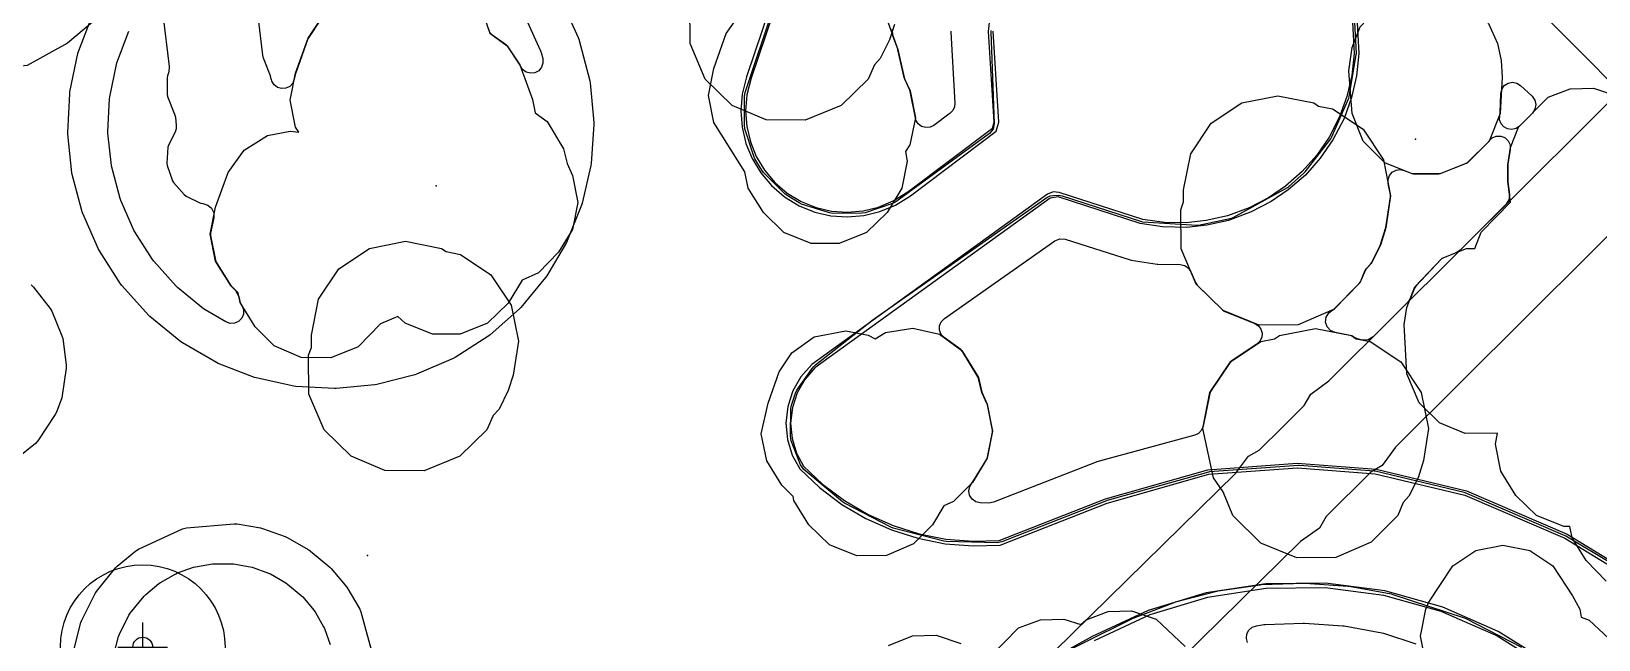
# Model space of a CAD drawing. Header units: metres. Extents: x -2677 to -840, y 169 to 1487.
# Drawn here: x -2429.3 to -2362.6, y 565.4 to 591.2 of the extents above; entities that cross this region are included whole.
import ezdxf

# ---------------------------------------------------------------- set-up
doc = ezdxf.new("R2010")
doc.units = ezdxf.units.M
for name, color, linetype in [('AI_GREENING_ALLOWED_ZONE', 4, 'Continuous'), ('AI_GREENING_EXCLUSIONS', 1, 'Continuous'), ('AI_GREENING_LAWN', 82, 'Continuous'), ('AI_GREENING_REJECTED', 6, 'Continuous'), ('AI_GREENING_TREES', 3, 'Continuous')]:
    doc.layers.add(name, color=color, linetype=linetype)

# ---------------------------------------------------------------- blocks, each defined once
blk = doc.blocks.new('AI_TREE')
for p, q in [((0, -0.3), (0, 0.3)), ((-0.3, 0), (0.3, 0))]:
    blk.add_line(p, q)
for radius in [1, 0.12]:
    blk.add_circle((0, 0), radius)

msp = doc.modelspace()

# ---------------------------------------------------------------- linework, layer by layer
at = {"layer": 'AI_GREENING_ALLOWED_ZONE'}
for points in [[(-2416.998, 591.716), (-2417.496, 590.971), (-2417.523, 590.917), (-2418.041, 589.482), (-2418.051, 589.446), (-2418.099, 589.205), (-2418.167, 589.035), (-2418.291, 588.901), (-2418.456, 588.821), (-2418.638, 588.805), (-2418.814, 588.856), (-2418.96, 588.966), (-2419.056, 589.122), (-2419.073, 589.214), (-2419.073, 589.214), (-2419.08, 589.213), (-2419.108, 589.353), (-2419.41, 590.101), (-2419.443, 590.229), (-2419.839, 593.553)], [(-2423.694, 591.956), (-2423.414, 589.742), (-2423.438, 589.513), (-2423.496, 589.348), (-2423.51, 589.266), (-2423.51, 588.565), (-2423.492, 588.472), (-2423.19, 587.724), (-2423.157, 587.596), (-2423.115, 587.239), (-2423.119, 587.092), (-2423.166, 586.952), (-2423.445, 586.406), (-2423.471, 586.309), (-2423.513, 585.631), (-2423.5, 585.535), (-2423.278, 584.89), (-2423.229, 584.807), (-2422.777, 584.296), (-2422.701, 584.238), (-2422.088, 583.939), (-2421.994, 583.914), (-2421.982, 583.913), (-2421.777, 583.855), (-2421.615, 583.717), (-2421.525, 583.523), (-2421.524, 583.31), (-2421.662, 582.661), (-2421.663, 582.561), (-2421.452, 581.507), (-2421.42, 581.425), (-2420.817, 580.452), (-2420.782, 580.407), (-2420.596, 580.222), (-2420.46, 579.966), (-2420.416, 579.75), (-2420.384, 579.668), (-2420.329, 579.579), (-2420.262, 579.404), (-2420.264, 579.215), (-2420.336, 579.042), (-2420.467, 578.906), (-2420.639, 578.829), (-2420.827, 578.821), (-2421.004, 578.883), (-2421.887, 579.394), (-2421.953, 579.439), (-2423.065, 580.344), (-2423.123, 580.399), (-2424.078, 581.469), (-2424.126, 581.532), (-2424.884, 582.713), (-2424.921, 582.782), (-2425.479, 584.053), (-2425.505, 584.126), (-2425.86, 585.462), (-2425.874, 585.537), (-2426.02, 586.912), (-2426.023, 586.989), (-2425.955, 588.376), (-2425.946, 588.453), (-2425.66, 589.828), (-2425.638, 589.904), (-2425.128, 591.247)], [(-2408.256, 591.786), (-2407.636, 590.417), (-2407.608, 590.337), (-2407.541, 590.084), (-2407.529, 589.895), (-2407.588, 589.714), (-2407.709, 589.569), (-2407.876, 589.479), (-2408.065, 589.458), (-2408.247, 589.509), (-2408.398, 589.624), (-2408.495, 589.787), (-2408.497, 589.793), (-2408.524, 589.847), (-2409.022, 590.592), (-2409.084, 590.656), (-2409.662, 591.071), (-2409.773, 591.18), (-2409.845, 591.318)], [(-2390.185, 591.254), (-2390.186, 591.213), (-2390.014, 588.188), (-2390.032, 588.025), (-2390.101, 587.877), (-2390.214, 587.759), (-2390.907, 587.242), (-2391.071, 587.162), (-2391.254, 587.146), (-2391.43, 587.197), (-2391.576, 587.307), (-2391.672, 587.464), (-2391.691, 587.567), (-2391.696, 587.566), (-2391.918, 588.686), (-2391.935, 588.74), (-2392.134, 589.181), (-2392.166, 589.275), (-2392.438, 590.458), (-2392.446, 590.486), (-2392.652, 591.055), (-2392.673, 591.317)], [(-2425.796, 564.62), (-2425.571, 565.495), (-2425.534, 565.594), (-2425.129, 566.402), (-2425.072, 566.492), (-2424.487, 567.218), (-2424.416, 567.29), (-2423.855, 567.754), (-2423.783, 567.804), (-2423.143, 568.167), (-2423.064, 568.203), (-2422.379, 568.447), (-2422.296, 568.468), (-2421.583, 568.591), (-2421.498, 568.599), (-2420.774, 568.599), (-2420.689, 568.592), (-2419.972, 568.469), (-2419.888, 568.447), (-2419.196, 568.199), (-2419.116, 568.162), (-2418.457, 567.785), (-2418.384, 567.734), (-2417.803, 567.247), (-2417.74, 567.184), (-2417.268, 566.62), (-2417.218, 566.549), (-2416.855, 565.919), (-2416.818, 565.842), (-2416.568, 565.162)], [(-2377.574, 565.242), (-2377.626, 565.423), (-2377.606, 565.61), (-2377.52, 565.776), (-2377.378, 565.899), (-2377.2, 565.961), (-2376.881, 566.008), (-2376.827, 566.013), (-2375.204, 566.074), (-2375.149, 566.073), (-2373.525, 565.957), (-2373.471, 565.95), (-2371.866, 565.656), (-2371.8, 565.639), (-2370.418, 565.184)]]:
    msp.add_lwpolyline(points, dxfattribs=at)
for points in [[(-2366.01, 587.215), (-2366.16, 587.11), (-2366.337, 587.067), (-2366.518, 587.089), (-2366.679, 587.175), (-2366.798, 587.313), (-2366.86, 587.485), (-2366.856, 587.668), (-2366.831, 587.787), (-2366.809, 588.589), (-2366.767, 588.775), (-2366.659, 588.932), (-2366.5, 589.037), (-2366.314, 589.075), (-2366.126, 589.04), (-2365.965, 588.938), (-2365.481, 588.48), (-2365.367, 588.318), (-2365.324, 588.125), (-2365.36, 587.931), (-2365.468, 587.766), (-2366.01, 587.215)], [(-2374.003, 579.354), (-2374.004, 579.357), (-2373.885, 579.438), (-2372.829, 580.514), (-2372.777, 580.592), (-2372.601, 581.014), (-2372.506, 581.162), (-2372.342, 581.338), (-2372.301, 581.396), (-2371.934, 582.136), (-2371.919, 582.173), (-2371.704, 582.861), (-2371.696, 582.898), (-2371.498, 584.207), (-2371.5, 584.292), (-2371.595, 584.768), (-2371.598, 584.947), (-2371.537, 585.116), (-2371.42, 585.253), (-2371.263, 585.339), (-2371.085, 585.365), (-2370.91, 585.326), (-2370.623, 585.205), (-2370.527, 585.185), (-2369.437, 585.185), (-2369.345, 585.203), (-2368.271, 585.636), (-2368.189, 585.691), (-2367.338, 586.542), (-2367.316, 586.574), (-2367.181, 586.711), (-2367.004, 586.787), (-2366.811, 586.79), (-2366.631, 586.72), (-2366.492, 586.587), (-2366.412, 586.411), (-2366.406, 586.219), (-2366.507, 585.587), (-2366.51, 585.548), (-2366.511, 584.867), (-2366.509, 584.834), (-2366.439, 584.307), (-2366.461, 584.081), (-2366.582, 583.887), (-2368.536, 581.939), (-2368.705, 581.828), (-2369.249, 581.613), (-2369.337, 581.553), (-2370.427, 580.406), (-2370.478, 580.325), (-2370.644, 579.898), (-2370.757, 579.725), (-2372.236, 578.249), (-2372.445, 578.125), (-2372.687, 578.113), (-2372.863, 578.148), (-2373.043, 578.223), (-2373.118, 578.273), (-2373.208, 578.31), (-2373.854, 578.439), (-2374.047, 578.522), (-2374.189, 578.677), (-2374.254, 578.877), (-2374.232, 579.086), (-2374.125, 579.267), (-2374.003, 579.354)], [(-2390.469, 578.214), (-2390.599, 578.351), (-2390.668, 578.527), (-2390.668, 578.717), (-2390.596, 578.892), (-2390.465, 579.029), (-2385.764, 582.338), (-2385.552, 582.423), (-2385.324, 582.405), (-2382.559, 581.521), (-2382.521, 581.512), (-2381.417, 581.34), (-2381.383, 581.337), (-2380.434, 581.32), (-2380.248, 581.28), (-2380.09, 581.174), (-2379.983, 581.017), (-2379.774, 580.529), (-2379.72, 580.45), (-2378.645, 579.395), (-2378.565, 579.342), (-2377.267, 578.813), (-2377.115, 578.717), (-2377.008, 578.573), (-2376.958, 578.401), (-2376.972, 578.222), (-2377.049, 578.06), (-2377.178, 577.935), (-2378.265, 577.208), (-2378.334, 577.139), (-2379.146, 575.924), (-2379.183, 575.834), (-2379.459, 574.447), (-2379.527, 574.276), (-2379.653, 574.142), (-2379.818, 574.062), (-2383.981, 572.925), (-2384.006, 572.917), (-2388.371, 571.213), (-2388.569, 571.179), (-2388.942, 571.191), (-2389.13, 571.234), (-2389.288, 571.346), (-2389.392, 571.509), (-2389.426, 571.699), (-2389.385, 571.888), (-2389.308, 572.001), (-2389.313, 572.005), (-2389.256, 572.078), (-2388.665, 573.05), (-2388.634, 573.13), (-2388.423, 574.187), (-2388.423, 574.283), (-2388.635, 575.355), (-2388.652, 575.409), (-2388.851, 575.851), (-2388.883, 575.943), (-2389.008, 576.477), (-2389.037, 576.548), (-2389.689, 577.629), (-2389.757, 577.702), (-2390.469, 578.214)]]:
    msp.add_lwpolyline(points, close=True, dxfattribs=at)
at = {"layer": 'AI_GREENING_EXCLUSIONS'}
for points in [[(-2392.948, 606.847), (-2398.873, 589.303), (-2399.055, 588.577), (-2399.115, 587.865), (-2399.063, 587.162), (-2398.902, 586.478), (-2398.637, 585.827), (-2398.272, 585.223), (-2397.812, 584.678), (-2397.259, 584.204), (-2396.636, 583.825), (-2395.975, 583.556), (-2395.288, 583.396), (-2394.587, 583.346), (-2393.887, 583.405), (-2393.202, 583.574), (-2392.544, 583.851), (-2391.91, 584.249), (-2388.26, 586.996), (-2388.151, 587.376), (-2388.393, 591.243)], [(-2392.76, 606.78), (-2398.681, 589.247), (-2398.857, 588.544), (-2398.914, 587.864), (-2398.864, 587.192), (-2398.711, 586.539), (-2398.458, 585.917), (-2398.109, 585.34), (-2397.669, 584.819), (-2397.141, 584.366), (-2396.546, 584.004), (-2395.914, 583.747), (-2395.258, 583.594), (-2394.588, 583.546), (-2393.92, 583.603), (-2393.265, 583.764), (-2392.637, 584.029), (-2392.023, 584.414), (-2388.417, 587.122), (-2388.351, 587.373), (-2388.592, 591.24), (-2388.478, 592.258)], [(-2433.549, 516.77), (-2413.339, 537.637), (-2413.199, 538.034), (-2412.838, 538.578), (-2412.283, 539.127), (-2411.769, 539.336), (-2411.466, 539.572), (-2409.662, 541.428), (-2378.087, 572.441), (-2377.538, 573.178), (-2377.081, 573.432), (-2376.106, 574.391), (-2375.163, 575.332), (-2374.889, 575.815), (-2374.116, 576.375), (-2354.938, 595.496)], [(-2433.549, 516.77), (-2413.339, 537.637), (-2413.199, 538.034), (-2412.838, 538.578), (-2412.283, 539.127), (-2411.769, 539.336), (-2411.466, 539.572), (-2409.662, 541.428), (-2378.087, 572.441), (-2377.538, 573.178), (-2377.081, 573.432), (-2376.106, 574.391), (-2375.163, 575.332), (-2374.889, 575.815), (-2374.116, 576.375), (-2354.938, 595.496)], [(-2373.223, 593.785), (-2373.047, 590.296), (-2373.141, 589.371), (-2373.348, 588.472), (-2373.662, 587.607), (-2374.11, 586.735), (-2374.633, 585.975), (-2375.25, 585.279), (-2375.957, 584.659), (-2376.682, 584.164), (-2377.507, 583.736), (-2378.431, 583.398), (-2379.328, 583.194), (-2380.181, 583.104), (-2381.104, 583.116), (-2382.024, 583.243), (-2385.579, 584.389), (-2385.839, 584.417), (-2386.078, 584.318), (-2396.101, 577.076), (-2396.56, 576.553), (-2396.905, 575.948), (-2397.122, 575.28), (-2397.2, 574.58), (-2397.136, 573.887), (-2396.933, 573.221), (-2396.611, 572.628), (-2395.773, 571.834), (-2394.82, 571.117), (-2393.798, 570.516), (-2392.718, 570.034), (-2391.591, 569.677), (-2390.428, 569.448), (-2389.239, 569.352), (-2388.092, 569.389), (-2383.537, 571.178), (-2379.215, 572.4), (-2375.445, 572.677), (-2372.148, 572.426), (-2368.341, 571.511), (-2364.089, 569.68), (-2362.045, 568.438)], [(-2373.035, 593.713), (-2372.847, 590.3), (-2372.943, 589.35), (-2373.153, 588.426), (-2373.474, 587.538), (-2373.945, 586.623), (-2374.483, 585.842), (-2375.118, 585.129), (-2375.844, 584.494), (-2376.569, 583.999), (-2377.416, 583.558), (-2378.386, 583.203), (-2379.307, 582.995), (-2380.16, 582.905), (-2381.193, 582.923), (-2382.138, 583.063), (-2385.632, 584.196), (-2385.971, 584.148), (-2395.964, 576.929), (-2396.396, 576.436), (-2396.721, 575.867), (-2396.926, 575.237), (-2396.999, 574.579), (-2396.938, 573.926), (-2396.748, 573.299), (-2396.45, 572.751), (-2395.644, 571.987), (-2394.709, 571.283), (-2393.706, 570.694), (-2392.647, 570.222), (-2391.541, 569.871), (-2390.4, 569.647), (-2389.234, 569.552), (-2388.133, 569.588), (-2383.61, 571.364), (-2379.269, 572.593), (-2375.459, 572.877), (-2372.101, 572.621), (-2368.262, 571.694), (-2363.986, 569.851), (-2361.916, 568.59)], [(-2351.862, 592.915), (-2371.286, 573.549), (-2371.848, 572.773), (-2372.336, 572.497), (-2374.234, 570.609), (-2374.518, 570.115), (-2375.33, 569.543), (-2405.924, 539.437), (-2406.157, 538.976), (-2406.642, 538.365), (-2407.129, 538.094), (-2408.08, 537.154), (-2408.789, 536.586), (-2430.773, 513.887)], [(-2351.862, 592.915), (-2371.286, 573.549), (-2371.848, 572.773), (-2372.336, 572.497), (-2374.234, 570.609), (-2374.518, 570.115), (-2375.33, 569.543), (-2405.924, 539.437), (-2406.157, 538.976), (-2406.642, 538.365), (-2407.129, 538.094), (-2408.08, 537.154), (-2408.789, 536.586), (-2430.773, 513.887)], [(-2410.38, 592.905), (-2409.793, 591.165), (-2409.047, 590.63), (-2408.508, 589.822), (-2407.972, 588.34), (-2407.86, 587.776), (-2407.348, 587.404), (-2406.65, 586.246), (-2406.504, 585.626), (-2406.273, 585.114), (-2406.046, 583.966), (-2406.276, 582.818), (-2406.862, 581.846), (-2407.716, 580.972), (-2408.411, 580.665), (-2409.007, 579.679), (-2409.881, 578.826), (-2411.043, 578.357), (-2412.23, 578.357), (-2413.391, 578.826), (-2413.696, 579.11), (-2414.437, 578.8), (-2415.382, 577.817), (-2416.543, 577.348), (-2417.808, 577.364), (-2418.955, 577.86), (-2419.765, 578.67), (-2420.407, 579.706), (-2420.489, 580.115), (-2420.802, 580.428), (-2421.443, 581.463), (-2421.673, 582.611), (-2421.446, 583.759), (-2420.91, 585.241), (-2420.228, 586.192), (-2419.233, 586.809), (-2418.28, 586.998), (-2417.905, 586.958), (-2417.905, 586.958), (-2418.045, 587.168), (-2418.275, 588.316), (-2418.048, 589.464), (-2417.512, 590.946), (-2416.973, 591.754)], [(-2392.584, 591.535), (-2392.796, 590.88), (-2393.188, 590.09), (-2393.437, 589.823), (-2393.709, 589.21), (-2394.854, 588.087), (-2396.376, 587.467), (-2398.037, 587.483), (-2399.481, 588.087), (-2400.626, 589.21), (-2401.273, 590.719), (-2401.288, 592.38)], [(-2426.324, 591.929), (-2427.748, 590.733), (-2429.458, 589.794), (-2431.397, 589.581), (-2433.271, 590.126), (-2434.792, 591.347)], [(-2392.977, 591.954), (-2392.441, 590.472), (-2392.154, 589.226), (-2391.923, 588.714), (-2391.696, 587.566), (-2391.926, 586.418), (-2392.122, 586.125), (-2392.042, 585.722), (-2392.272, 584.574), (-2392.901, 583.539), (-2393.775, 582.685), (-2394.936, 582.217), (-2396.123, 582.217), (-2397.284, 582.685), (-2398.158, 583.539), (-2398.8, 584.574), (-2398.94, 585.271), (-2400.268, 587.369), (-2400.498, 588.517), (-2400.271, 589.665), (-2399.735, 591.147), (-2399.053, 592.098)], [(-2362.33, 567.858), (-2363.183, 568.732), (-2363.781, 569.704), (-2363.876, 570.177), (-2364.134, 570.177), (-2365.295, 570.646), (-2366.169, 571.499), (-2366.81, 572.535), (-2367.04, 573.683), (-2366.948, 574.15), (-2368.325, 574.139), (-2369.409, 574.592), (-2370.286, 575.447), (-2370.801, 576.679), (-2370.801, 576.679), (-2370.916, 578.769), (-2370.799, 579.496), (-2370.46, 580.371), (-2369.3, 581.593), (-2368.27, 582), (-2367.913, 582.01), (-2367.638, 582.705), (-2366.395, 583.975), (-2366.511, 584.85), (-2366.51, 585.568), (-2366.393, 586.295), (-2366.054, 587.17), (-2364.795, 588.449), (-2363.864, 588.799), (-2362.87, 588.826), (-2361.82, 588.474)], [(-2362.648, 559.163), (-2363.799, 558.665), (-2365.068, 558.648), (-2366.233, 559.118), (-2367.11, 559.973), (-2367.608, 561.124), (-2367.625, 561.657), (-2368.55, 562.06), (-2369.403, 562.934), (-2369.997, 564.371), (-2370.225, 565.519), (-2369.997, 566.667), (-2369.864, 566.955), (-2368.845, 568.504), (-2367.872, 569.155), (-2366.724, 569.383), (-2366.724, 569.383), (-2365.576, 569.155), (-2364.603, 568.504), (-2363.756, 567.226), (-2363.453, 566.667), (-2363.386, 566.327), (-2363.05, 566.201), (-2361.826, 565.042)], [(-2364.715, 564.34), (-2366.918, 565.716), (-2369.278, 566.754), (-2371.739, 567.44), (-2374.26, 567.771), (-2376.803, 567.745), (-2379.328, 567.36), (-2381.796, 566.613), (-2384.186, 565.494), (-2385.546, 564.748)], [(-2364.841, 564.183), (-2367.012, 565.539), (-2369.346, 566.565), (-2371.779, 567.243), (-2374.272, 567.571), (-2376.787, 567.545), (-2379.284, 567.164), (-2381.724, 566.426), (-2384.095, 565.315)], [(-2388.571, 564.585), (-2387.312, 565.864), (-2386.381, 566.214), (-2385.387, 566.241), (-2384.664, 566.012), (-2384.432, 566.21), (-2383.501, 566.56), (-2382.507, 566.587), (-2381.457, 566.235), (-2380.233, 565.076)], [(-2392.842, 565.117), (-2391.812, 565.524), (-2391.812, 565.524), (-2390.818, 565.551), (-2389.768, 565.199)]]:
    msp.add_lwpolyline(points, dxfattribs=at)
for points in [[(-2366.794, 590.004), (-2366.755, 589.287), (-2366.832, 587.742), (-2367.302, 586.577), (-2368.224, 585.655), (-2369.389, 585.185), (-2370.577, 585.185), (-2371.742, 585.655), (-2372.664, 586.577), (-2373.134, 587.742), (-2373.262, 589.561), (-2373.132, 590.559), (-2372.793, 591.434), (-2371.633, 592.656), (-2370.603, 593.063), (-2369.609, 593.09), (-2368.559, 592.738), (-2367.335, 591.579), (-2366.949, 590.723), (-2366.794, 590.004)], [(-2374.763, 588.198), (-2374.564, 588.065), (-2373.961, 587.945), (-2372.663, 587.078), (-2371.796, 585.78), (-2371.492, 584.25), (-2371.699, 582.879), (-2371.925, 582.154), (-2372.317, 581.364), (-2372.566, 581.096), (-2372.796, 580.548), (-2373.919, 579.404), (-2375.427, 578.756), (-2377.088, 578.741), (-2378.611, 579.361), (-2379.755, 580.484), (-2380.402, 581.992), (-2380.418, 583.653), (-2380.294, 583.99), (-2380.294, 584.503), (-2379.989, 586.033), (-2379.122, 587.331), (-2377.824, 588.198), (-2376.294, 588.503), (-2374.763, 588.198)], [(-2411.039, 581.756), (-2409.741, 580.889), (-2408.874, 579.591), (-2408.569, 578.06), (-2408.791, 576.619), (-2409.003, 575.965), (-2409.395, 575.175), (-2409.644, 574.907), (-2409.916, 574.295), (-2411.06, 573.172), (-2412.583, 572.552), (-2414.244, 572.567), (-2415.688, 573.172), (-2416.832, 574.295), (-2417.479, 575.803), (-2417.495, 577.464), (-2417.371, 577.8), (-2417.371, 578.313), (-2417.067, 579.844), (-2416.2, 581.142), (-2414.902, 582.009), (-2413.371, 582.313), (-2411.841, 582.009), (-2411.641, 581.876), (-2411.039, 581.756)], [(-2390.666, 578.355), (-2389.715, 577.673), (-2389.017, 576.515), (-2388.871, 575.895), (-2388.64, 575.383), (-2388.413, 574.235), (-2388.643, 573.087), (-2389.272, 572.052), (-2390.082, 571.241), (-2390.485, 571.057), (-2390.962, 570.248), (-2391.772, 569.438), (-2392.919, 568.942), (-2394.184, 568.926), (-2395.346, 569.395), (-2396.22, 570.248), (-2396.861, 571.284), (-2396.897, 571.46), (-2397.376, 571.94), (-2398.017, 572.975), (-2398.247, 574.123), (-2397.954, 575.431), (-2397.484, 576.753), (-2396.945, 577.561), (-2395.994, 578.243), (-2394.652, 578.51), (-2393.699, 578.321), (-2393.408, 578.169), (-2392.961, 578.433), (-2391.806, 578.622), (-2390.666, 578.355)], [(-2374.69, 578.605), (-2373.159, 578.301), (-2372.96, 578.167), (-2372.357, 578.048), (-2371.06, 577.18), (-2370.192, 575.883), (-2369.888, 574.352), (-2370.095, 572.981), (-2370.321, 572.256), (-2370.714, 571.466), (-2370.966, 571.196), (-2371.193, 570.652), (-2372.316, 569.508), (-2373.825, 568.861), (-2375.486, 568.845), (-2377.008, 569.465), (-2378.195, 570.652), (-2378.614, 571.654), (-2379.017, 572.256), (-2379.478, 574.352), (-2379.174, 575.883), (-2378.306, 577.18), (-2377.009, 578.048), (-2376.426, 578.163), (-2376.221, 578.301), (-2374.69, 578.605)]]:
    msp.add_lwpolyline(points, close=True, dxfattribs=at)
at = {"layer": 'AI_GREENING_LAWN'}
for points in [[(-2388.483, 591.28), (-2388.487, 591.225), (-2388.346, 587.322), (-2388.396, 587.086), (-2388.55, 586.901), (-2392.526, 583.986), (-2392.664, 583.915), (-2393.828, 583.528), (-2393.983, 583.503), (-2395.194, 583.495), (-2395.348, 583.518), (-2396.535, 583.895), (-2396.643, 583.945), (-2397.148, 584.253), (-2397.243, 584.327), (-2398.149, 585.238), (-2398.223, 585.332), (-2398.518, 585.821), (-2398.566, 585.928), (-2398.94, 587.101), (-2398.964, 587.256), (-2398.957, 588.481), (-2398.931, 588.637), (-2392.875, 606.751)], [(-2368.952, 595.932), (-2356.292, 583.216)], [(-2361.962, 568.523), (-2364.043, 569.769), (-2364.072, 569.784), (-2368.33, 571.613), (-2368.37, 571.627), (-2372.152, 572.529), (-2372.152, 572.529), (-2372.191, 572.535), (-2375.368, 572.777), (-2375.404, 572.777), (-2379.187, 572.507), (-2379.237, 572.498), (-2383.548, 571.28), (-2383.571, 571.272), (-2388.026, 569.523), (-2388.222, 569.488), (-2390.382, 569.548), (-2390.493, 569.563), (-2392.636, 570.115), (-2392.74, 570.154), (-2394.707, 571.168), (-2394.801, 571.23), (-2396.434, 572.606), (-2396.578, 572.806), (-2396.978, 573.83), (-2397.012, 574.022), (-2396.987, 575.194), (-2396.962, 575.34), (-2396.797, 575.845), (-2396.731, 575.976), (-2396.044, 576.951), (-2395.944, 577.057), (-2393.568, 578.922), (-2393.547, 578.938), (-2386.103, 584.173), (-2385.971, 584.239), (-2385.825, 584.264), (-2385.62, 584.267), (-2385.458, 584.243), (-2382.086, 583.157), (-2382.026, 583.146), (-2379.733, 582.994), (-2379.664, 582.999), (-2378.259, 583.301), (-2378.191, 583.326), (-2375.88, 584.597), (-2375.835, 584.629), (-2375.161, 585.228), (-2375.13, 585.262), (-2374.037, 586.67), (-2374.005, 586.723), (-2373.268, 588.403), (-2373.25, 588.462), (-2372.952, 590.252), (-2372.949, 590.306), (-2373.119, 593.52)], [(-2406.766, 592.616), (-2406.028, 590.987), (-2406, 590.908), (-2405.536, 589.139), (-2405.521, 589.056), (-2405.37, 587.362), (-2405.369, 587.283), (-2405.485, 585.615), (-2405.497, 585.538), (-2405.866, 583.927), (-2405.889, 583.853), (-2406.499, 582.325), (-2406.533, 582.256), (-2407.37, 580.84), (-2407.415, 580.777), (-2408.465, 579.5), (-2408.519, 579.444), (-2409.768, 578.334), (-2409.831, 578.286), (-2411.268, 577.369), (-2411.339, 577.332), (-2412.903, 576.654), (-2412.977, 576.629), (-2414.597, 576.214), (-2414.674, 576.201), (-2416.319, 576.045), (-2416.397, 576.044), (-2418.039, 576.142), (-2418.115, 576.153), (-2419.722, 576.502), (-2419.796, 576.524), (-2421.338, 577.119), (-2421.338, 577.119), (-2421.409, 577.153), (-2422.856, 577.99), (-2422.921, 578.035), (-2424.243, 579.111), (-2424.3, 579.166), (-2425.436, 580.437), (-2425.484, 580.5), (-2426.386, 581.907), (-2426.423, 581.976), (-2427.089, 583.489), (-2427.114, 583.562), (-2427.537, 585.152), (-2427.551, 585.227), (-2427.725, 586.863), (-2427.727, 586.94), (-2427.647, 588.591), (-2427.637, 588.669), (-2427.298, 590.305), (-2427.275, 590.381), (-2426.67, 591.976)], [(-2429.282, 580.458), (-2429.187, 580.364), (-2428.481, 579.455), (-2428.414, 579.34), (-2427.981, 578.297), (-2427.947, 578.17), (-2427.802, 577.05), (-2427.802, 576.917), (-2427.964, 575.754), (-2427.989, 575.652), (-2428.209, 575.049), (-2428.262, 574.945), (-2429.003, 573.823), (-2429.106, 573.71), (-2430.141, 572.874)], [(-2427.488, 564.868), (-2427.172, 566.094), (-2427.135, 566.193), (-2426.568, 567.326), (-2426.51, 567.415), (-2425.704, 568.418), (-2425.633, 568.49), (-2424.841, 569.146), (-2424.73, 569.215), (-2422.85, 570.076), (-2422.685, 570.119), (-2420.651, 570.294), (-2420.523, 570.288), (-2419.538, 570.119), (-2419.455, 570.097), (-2418.481, 569.749), (-2418.401, 569.712), (-2417.481, 569.185), (-2417.408, 569.134), (-2416.596, 568.453), (-2416.533, 568.391), (-2415.869, 567.598), (-2415.82, 567.527), (-2415.32, 566.662), (-2415.271, 566.544), (-2414.732, 564.575)], [(-2386.884, 564.076), (-2382.44, 566.281), (-2382.396, 566.301), (-2380.688, 566.953), (-2380.636, 566.97), (-2378.881, 567.428), (-2378.827, 567.439), (-2377.037, 567.703), (-2376.983, 567.708), (-2375.175, 567.776), (-2375.12, 567.775), (-2373.31, 567.646), (-2373.256, 567.639), (-2371.467, 567.311), (-2371.401, 567.294), (-2368.364, 566.295), (-2368.291, 566.264), (-2365.932, 565.047)]]:
    msp.add_lwpolyline(points, dxfattribs=at)
at = {"layer": 'AI_GREENING_REJECTED'}
for p in [(-2370.44, 586.65), (-2412.07, 584.67), (-2414.99, 568.95)]:
    msp.add_point(p, dxfattribs=at)

# ---------------------------------------------------------------- block references
at = {"layer": 'AI_GREENING_TREES', "xscale": 3.5, "yscale": 3.5}
msp.add_blockref('AI_TREE', (-2424.545, 565.053), dxfattribs=at)

doc.saveas('drawing.dxf')
